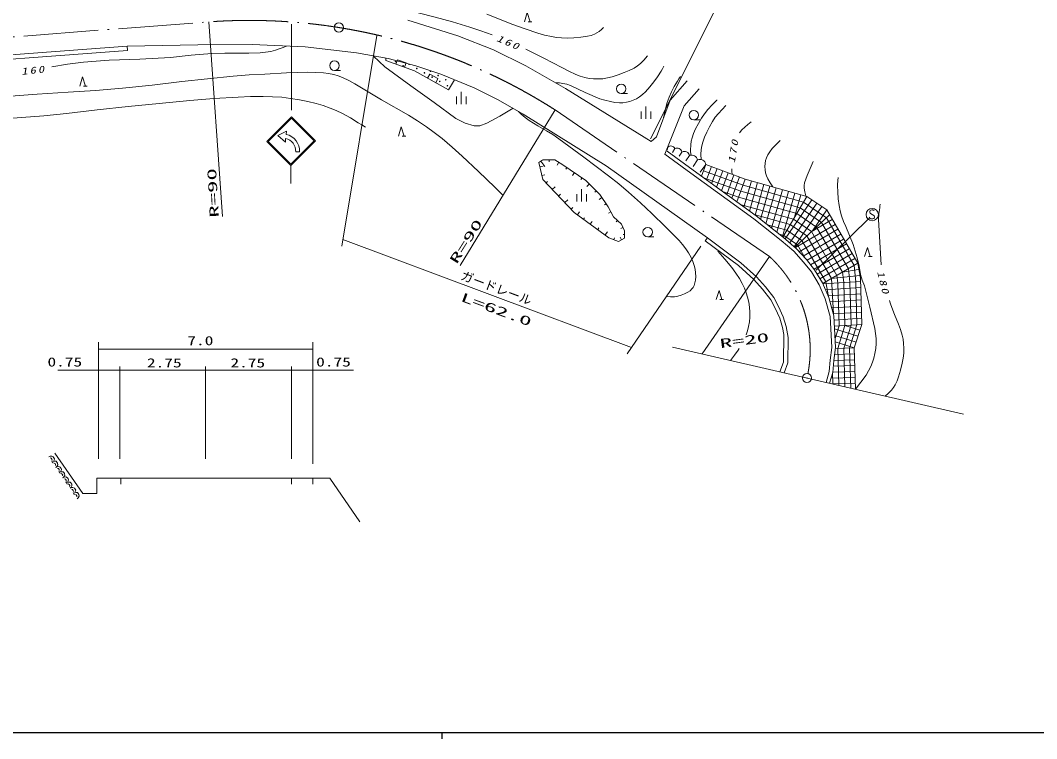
# Model space of a CAD drawing. Units: millimetres, scale not verified. Extents: x 47210 to 687210, y -1152 to 358848.
# Drawn here: x 207354 to 370921, y 182848 to 298492 of the extents above; entities that cross this region are included whole.
import ezdxf
from ezdxf.enums import TextEntityAlignment as Align

# ---------------------------------------------------------------- set-up
doc = ezdxf.new("R2010")
doc.units = ezdxf.units.MM
doc.header["$LTSCALE"] = 1000
doc.linetypes.add('DASHED', pattern=[7.5, 6, -1.5])
doc.linetypes.add('LONG_DASHED_DOTTED', pattern=[15.25, 12, -1.5, 0.25, -1.5])
for name, color, linetype, lineweight in [('M-TTL-BAND', 7, 'Continuous', 25), ('S-BGD', 7, 'Continuous', 13), ('S-BGD-CRST', 4, 'Continuous', 13), ('S-BGD-HTXT', 6, 'Continuous', 13), ('S-BMK', 2, 'LONG_DASHED_DOTTED', 13)]:
    doc.layers.add(name, color=color, linetype=linetype, lineweight=lineweight)
doc.styles.add('ＭＳ ゴシック', font='')
doc.styles.get('ＭＳ ゴシック').set_extended_font_data('MS Gothic')

# ---------------------------------------------------------------- blocks, each defined once
blk = doc.blocks.new('BUHIN1')
at = {"color": 7, "linetype": 'Continuous', "lineweight": 13}
blk.add_lwpolyline([(310, 645), (255, 705), (180, 740), (75, 760), (-80, 760), (-210, 725), (-320, 650), (-385, 540), (-390, 425), (-385, 350), (-345, 250), (-275, 195), (270, -120), (330, -210), (370, -335), (360, -455), (325, -550), (255, -640), (100, -685), (-130, -685), (-230, -670), (-325, -625), (-405, -550), (-475, -435)], dxfattribs=at)
blk.add_circle((0, 0), 995, dxfattribs=at)
blk = doc.blocks.new('BUHIN4')
at = {"color": 7, "linetype": 'Continuous', "lineweight": 13}
for p, q in [((-800, 205), (-800, -995)), ((0, 1000), (0, -1000)), ((800, 205), (800, -995))]:
    blk.add_line(p, q, dxfattribs=at)
blk = doc.blocks.new('BUHIN5')
at = {"color": 7, "linetype": 'Continuous', "lineweight": 13}
blk.add_line((0, -765), (995, -765), dxfattribs=at)
blk.add_circle((0, 0), 765, dxfattribs=at)
blk = doc.blocks.new('BUHIN6')
at = {"color": 7, "linetype": 'Continuous', "lineweight": 13}
blk.add_line((146, -746), (746, -746), dxfattribs=at)
blk.add_lwpolyline([(-458, -746), (0, 750), (458, -746)], dxfattribs=at)
blk = doc.blocks.new('BUHIN7')
at = {"color": 4, "linetype": 'Continuous', "lineweight": 13}
for points in [[(-571, 841), (-362, 940), (-96, 973), (153, 860), (276, 679), (344, 516), (285, 341), (189, 128), (426, 142), (622, 134), (730, 10), (844, -158), (881, -446), (740, -683), (571, -841)], [(-28, 313), (-51, 482), (-156, 637), (-316, 682)], [(138, -158), (69, -39), (9, 49), (-89, 185)], [(511, -544), (545, -386), (442, -234), (287, -143)]]:
    blk.add_lwpolyline(points, dxfattribs=at)
blk = doc.blocks.new('BUHIN2')
at = {"color": 2, "linetype": 'Continuous', "lineweight": 13}
for radius in [746, 22.5]:
    blk.add_circle((0, 0), radius, dxfattribs=at)

msp = doc.modelspace()

# ---------------------------------------------------------------- linework, layer by layer
at = {"layer": 'M-TTL-BAND'}
for p, q in [((47210, 183848), (586210, 183848)), ((275210, 183848), (275210, 182848))]:
    msp.add_line(p, q, dxfattribs=at)
at = {"layer": 'S-BGD'}
for p, q in [((250992, 297855), (250992, 284051)), ((277779, 295985), (269699, 298507)), ((224565, 294336), (235896, 294572)), ((235896, 294572), (244672, 294618)), ((244672, 294618), (253218, 294207)), ((283510, 293750), (277779, 295985)), ((193114, 291905), (210855, 293328)), ((210855, 293328), (224565, 294336)), ((224621, 293639), (210909, 292630)), ((224565, 294336), (224621, 293639)), ((253218, 294207), (261445, 293247)), ((261445, 293247), (266554, 292333)), ((288725, 291172), (283510, 293750)), ((210909, 292630), (193169, 291207)), ((266158, 292014), (266201, 292396)), ((270810, 290348), (266158, 292014)), ((266554, 292333), (270987, 291144)), ((295109, 287531), (288725, 291172)), ((276281, 287282), (270810, 290348)), ((270987, 291144), (275009, 289819)), ((275009, 289819), (280402, 287625)), ((277242, 288911), (276281, 287282)), ((314686, 288726), (311958, 285640)), ((280402, 287625), (284249, 285709)), ((308863, 278993), (295109, 287531)), ((314193, 284723), (316624, 287488)), ((284249, 285709), (288271, 283378)), ((311958, 285640), (309723, 279738)), ((311102, 276934), (314193, 284723)), ((288271, 283378), (301616, 275060)), ((250992, 282940), (247039, 278987)), ((247251, 278987), (250992, 282728)), ((254861, 279070), (250992, 282940)), ((250992, 282728), (254649, 279070)), ((250178, 280631), (248813, 279932)), ((248813, 279932), (250012, 278904)), ((250145, 280133), (250178, 280631)), ((309723, 279738), (308863, 278993)), ((247039, 278987), (250908, 275118)), ((250908, 275330), (247251, 278987)), ((250012, 278904), (250045, 279469)), ((250908, 275118), (254861, 279070)), ((254649, 279070), (250908, 275330)), ((311557, 278095), (311437, 277596)), ((252304, 277310), (251672, 277343)), ((315282, 273901), (311102, 276934)), ((311454, 277420), (315635, 274386)), ((312697, 277835), (312339, 277205)), ((313826, 277292), (313370, 276618)), ((315053, 276705), (314478, 275869)), ((250908, 275118), (250908, 272209)), ((290824, 275587), (291451, 276049)), ((291451, 272847), (290824, 275587)), ((290981, 274902), (291475, 275015)), ((291138, 275818), (291765, 274967)), ((291517, 276049), (293399, 276049)), ((292458, 276049), (292458, 275720)), ((293399, 276049), (294687, 275224)), ((294043, 275636), (293749, 275177)), ((294687, 275224), (298384, 272714)), ((295303, 274805), (295122, 274539)), ((301616, 275060), (317933, 263451)), ((316335, 276010), (315640, 274935)), ((317659, 275305), (316769, 274067)), ((316959, 273422), (317659, 275305)), ((317659, 275305), (324026, 272936)), ((317773, 272829), (318569, 274966)), ((291294, 273532), (291777, 273642)), ((296536, 273969), (296227, 273515)), ((325394, 266536), (315282, 273901)), ((325757, 267014), (315635, 274386)), ((317300, 274281), (323664, 271964)), ((317319, 273160), (323299, 270983)), ((318588, 272235), (319478, 274628)), ((319403, 271642), (320388, 274289)), ((320217, 271049), (321297, 273951)), ((321032, 270455), (322207, 273612)), ((321846, 269862), (323116, 273274)), ((296503, 267564), (291451, 272847)), ((291956, 272318), (292170, 272523)), ((292967, 271262), (293406, 271682)), ((297768, 273133), (297579, 272854)), ((298384, 272714), (300596, 270436)), ((298937, 272145), (298543, 271762)), ((322661, 269269), (324026, 272936)), ((323664, 271964), (333398, 269231)), ((323807, 268434), (325001, 272645)), ((324026, 272936), (333940, 270152)), ((324700, 267784), (325999, 272362)), ((325594, 267133), (326997, 272079)), ((326477, 266446), (327995, 271796)), ((293977, 270205), (294269, 270485)), ((300043, 271006), (299837, 270805)), ((300935, 269950), (300489, 269640)), ((300596, 270436), (301950, 268489)), ((320375, 270934), (322934, 270003)), ((322934, 270003), (332303, 267372)), ((323299, 270983), (332850, 268302)), ((327358, 265752), (328993, 271513)), ((328240, 265058), (329991, 271230)), ((329121, 264364), (330988, 270947)), ((330002, 263669), (331986, 270664)), ((330084, 263605), (333940, 270152)), ((331971, 266808), (332984, 270381)), ((333940, 270152), (337124, 267978)), ((294987, 269149), (295469, 269610)), ((295997, 268092), (296284, 268366)), ((301612, 268976), (301361, 268801)), ((301950, 268489), (302808, 266838)), ((323211, 268868), (331769, 266466)), ((330435, 263309), (334736, 269609)), ((331170, 262676), (335532, 269065)), ((331905, 262044), (336328, 268522)), ((332850, 268302), (336269, 265968)), ((333398, 269231), (337074, 266722)), ((298483, 266112), (296503, 267564)), ((296998, 267201), (297327, 267650)), ((297988, 266475), (298162, 266712)), ((302379, 267663), (302012, 267472)), ((302808, 266838), (304096, 265682)), ((325473, 267221), (331257, 265597)), ((325757, 267014), (330172, 263536)), ((332025, 261990), (337579, 267196)), ((332303, 267372), (335465, 265214)), ((334832, 264620), (337124, 267978)), ((337074, 266722), (341545, 259032)), ((337124, 267978), (342129, 259372)), ((302082, 263503), (298483, 266112)), ((299083, 265677), (299389, 266099)), ((300283, 264807), (300477, 265076)), ((303452, 266260), (303259, 266044)), ((304343, 265138), (303977, 264971)), ((304096, 265682), (304591, 264593)), ((329790, 263072), (325394, 266536)), ((327600, 265562), (330720, 264686)), ((331257, 265597), (333928, 263773)), ((331769, 266466), (334680, 264478)), ((332095, 261913), (338489, 265631)), ((334638, 264438), (338034, 266413)), ((343928, 266608), (335413, 258263)), ((335465, 265214), (339687, 257952)), ((336269, 265968), (340616, 258492)), ((301482, 263938), (301834, 264424)), ((303634, 262876), (302082, 263503)), ((302858, 263190), (302966, 263458)), ((304591, 263404), (303634, 262876)), ((304112, 263140), (303867, 263585)), ((304591, 263999), (304377, 263999)), ((304591, 264593), (304591, 263404)), ((317576, 262968), (317933, 263451)), ((317933, 263451), (323316, 259471)), ((329530, 264041), (330225, 263846)), ((330172, 263536), (332237, 261759)), ((330225, 263846), (332412, 262353)), ((330720, 264686), (333139, 263034)), ((332721, 261230), (338944, 264848)), ((333346, 260547), (339399, 264066)), ((333928, 263773), (337913, 256920)), ((334680, 264478), (338781, 257425)), ((322936, 259006), (317576, 262968)), ((331818, 261327), (329790, 263072)), ((332237, 261759), (333872, 259973)), ((333665, 260199), (332412, 262353)), ((333139, 263034), (337002, 256391)), ((333962, 259858), (339854, 263284)), ((334523, 259137), (340309, 262501)), ((335085, 258417), (340764, 261719)), ((333413, 259585), (331818, 261327)), ((335573, 257654), (341219, 260936)), ((336050, 256884), (341674, 260154)), ((325404, 256775), (322936, 259006)), ((323316, 259471), (325831, 257198)), ((334663, 257982), (333413, 259585)), ((333872, 259973), (335156, 258325)), ((336513, 256107), (342129, 259372)), ((340616, 258492), (340850, 256330)), ((341545, 259032), (341798, 256390)), ((342129, 259372), (342547, 256968)), ((325831, 257198), (327260, 255593)), ((335936, 255930), (334663, 257982)), ((335156, 258325), (336470, 256208)), ((337913, 256920), (342468, 257420)), ((337913, 256920), (338212, 251227)), ((338781, 257425), (338927, 256206)), ((339687, 257952), (342192, 258389)), ((339687, 257952), (339863, 256266)), ((342547, 256968), (342759, 249545)), ((326798, 255209), (325404, 256775)), ((328114, 253517), (326798, 255209)), ((327260, 255593), (328618, 253847)), ((336903, 253666), (335936, 255930)), ((336470, 256208), (337470, 253866)), ((336536, 256053), (342562, 256439)), ((336946, 255093), (342590, 255454)), ((337002, 256391), (337420, 253987)), ((338927, 256206), (339124, 249312)), ((339863, 256266), (340060, 249372)), ((340850, 256330), (341047, 249436)), ((341798, 256390), (341995, 249496)), ((328618, 253847), (329394, 252427)), ((337705, 250813), (336903, 253666)), ((337392, 254134), (342618, 254470)), ((338301, 250910), (337470, 253866)), ((328855, 252163), (328114, 253517)), ((329571, 250524), (328855, 252163)), ((329394, 252427), (330134, 250734)), ((337667, 253165), (342646, 253485)), ((337939, 252196), (342674, 252500)), ((330027, 249057), (329571, 250524)), ((330134, 250734), (330611, 249200)), ((337941, 245837), (337705, 250813)), ((338212, 251227), (342702, 251515)), ((338301, 250910), (338542, 245817)), ((338332, 250248), (342731, 250530)), ((330232, 247927), (330027, 249057)), ((330611, 249200), (330928, 247454)), ((338379, 249264), (342759, 249545)), ((338399, 248834), (342162, 247650)), ((339124, 249312), (338474, 247249)), ((340060, 249372), (338896, 245673)), ((341047, 249436), (339872, 245703)), ((340060, 249372), (342461, 248598)), ((341995, 249496), (340810, 245731)), ((342759, 249545), (341566, 245754)), ((330194, 243479), (330232, 247927)), ((330928, 247454), (330893, 243344)), ((338449, 247777), (341864, 246702)), ((337705, 243775), (337941, 245837)), ((338542, 245817), (338301, 243711)), ((338499, 246719), (341566, 245754)), ((338525, 245662), (341566, 245754)), ((338896, 245673), (339076, 239729)), ((339872, 245703), (340060, 239502)), ((340810, 245731), (341006, 239285)), ((341566, 245754), (341767, 239109)), ((337516, 241936), (337705, 243775)), ((338306, 243755), (341623, 243856)), ((338415, 244709), (341595, 244805)), ((329582, 241915), (330194, 243479)), ((330893, 243344), (330272, 241757)), ((338301, 243711), (338108, 241822)), ((338208, 242802), (341652, 242906)), ((337021, 240202), (337516, 241936)), ((338108, 241822), (337606, 240067)), ((341710, 241008), (337841, 240891)), ((338088, 241752), (338142, 239944)), ((338110, 241849), (341681, 241957)), ((338121, 239949), (341738, 240058))]:
    msp.add_line(p, q, dxfattribs=at)
at = {"layer": 'S-BGD', "linetype": 'DASHED'}
for p, q in [((264209, 292730), (266004, 291026)), ((266004, 291026), (270174, 287952)), ((270174, 287952), (273978, 285274)), ((273978, 285274), (277447, 282687)), ((282439, 281926), (284539, 283082)), ((284539, 283082), (286669, 284330)), ((277447, 282687), (278939, 281956)), ((278939, 281956), (280369, 281530)), ((280369, 281530), (281313, 281530)), ((281313, 281530), (282439, 281926))]:
    msp.add_line(p, q, dxfattribs=at)
at = {"layer": 'S-BGD'}
for points in [[(253327, 301307), (254503, 301545), (255685, 301724), (256697, 301811), (257713, 301838), (258983, 301802), (260254, 301705), (262199, 301480), (264142, 301195), (266386, 300800), (268618, 300346), (271361, 299700), (274098, 298993), (276892, 298223), (279684, 297391), (281483, 296811), (283275, 296181)], [(282444, 299509), (286618, 297829), (288613, 297100), (290638, 296423), (291736, 296115), (292848, 295866), (293658, 295733), (294467, 295661), (295449, 295638), (296451, 295675), (297546, 295771), (298640, 295928), (299198, 296060), (299735, 296250), (300140, 296456), (300522, 296719), (300862, 297013), (301186, 297349)], [(212411, 291012), (214959, 291414), (217522, 291757), (219582, 291943), (221658, 292069), (226578, 292258), (231496, 292507), (234837, 292865), (238189, 293163), (240260, 293217), (242338, 293211), (244147, 293206), (245970, 293261), (246826, 293345), (247668, 293488), (248435, 293687), (249187, 293944), (249678, 294141), (250166, 294354)], [(288727, 293852), (291624, 292392), (294507, 290873), (295627, 290285), (296769, 289753), (297468, 289489), (298197, 289279), (298895, 289145), (299615, 289070), (300350, 289054), (301082, 289098), (301840, 289215), (302596, 289393), (303572, 289698), (304545, 290066), (305344, 290411), (306119, 290812), (306654, 291152), (307151, 291538), (307634, 292001), (308083, 292518), (308195, 292659), (308304, 292802)], [(269190, 290928), (269443, 291634), (268031, 292140), (267778, 291434)], [(205094, 286218), (210069, 286583), (215059, 286907), (219437, 287218), (223808, 287589), (228569, 288076), (233334, 288623), (237474, 289089), (241629, 289496), (244177, 289697), (246727, 289839), (250183, 290012), (253637, 290124), (254887, 290104), (256147, 290022), (256971, 289918), (257782, 289754), (258507, 289539), (259216, 289266), (260223, 288794), (261213, 288263), (265493, 285712), (269821, 283197), (271276, 282304), (272705, 281355), (273979, 280427), (275218, 279449), (276860, 278058), (278463, 276620), (281101, 274154), (283694, 271647), (284379, 270976), (285064, 270305)], [(274200, 288449), (274567, 289103), (273258, 289836), (272891, 289182)], [(293534, 288430), (294105, 288418), (294670, 288347), (295284, 288195), (295898, 287980), (298253, 286897), (300609, 285879), (301444, 285616), (302311, 285407), (303026, 285285), (303756, 285221), (304327, 285226), (304894, 285292), (305441, 285423), (305973, 285612), (306502, 285865), (307010, 286176), (307510, 286563), (307976, 287000), (308670, 287773), (309318, 288584), (309918, 289417), (310467, 290285), (310708, 290699), (310941, 291118)], [(310860, 282810), (311139, 284049), (311476, 285273), (311780, 286129), (312145, 286974), (312596, 287853), (313099, 288700), (313334, 289069), (313575, 289435)], [(202541, 282475), (207527, 282826), (211152, 283131), (214783, 283496), (219742, 284056), (224710, 284618), (229674, 285127), (234652, 285599), (238515, 285901), (242399, 286144), (244417, 286221), (246435, 286238), (247923, 286198), (249418, 286096), (250836, 285932), (252258, 285707), (253616, 285436), (254971, 285103), (256096, 284769), (257209, 284376), (258203, 283961), (259181, 283488), (260468, 282779), (261737, 282011), (262307, 281653), (262884, 281287)], [(315278, 276761), (315234, 277605), (315251, 278451), (315327, 279019), (315464, 279578), (315715, 280296), (316024, 280998), (316482, 281896), (316989, 282759), (317465, 283457), (317989, 284117), (318708, 284899), (319474, 285644), (319481, 285651), (319489, 285658)], [(316908, 276109), (316881, 276898), (316914, 277690), (317013, 278296), (317174, 278903), (317465, 279706), (317814, 280492), (318254, 281365), (318748, 282211), (319203, 282875), (319706, 283503), (320285, 284138), (320900, 284757)], [(311332, 254027), (311972, 253985), (312616, 254004), (313153, 254088), (313681, 254233), (314238, 254449), (314787, 254728), (315131, 254960), (315439, 255240), (315642, 255504), (315796, 255803), (315933, 256225), (316016, 256678), (316058, 257260), (316039, 257843), (315960, 258436), (315821, 259019), (315589, 259682), (315299, 260329), (314905, 261037), (314459, 261715), (313941, 262400), (313370, 263055), (311208, 265236), (308994, 267382), (307145, 269121), (305258, 270814), (303655, 272166), (302015, 273471), (298029, 276460), (294011, 279425), (293032, 280096), (292020, 280718), (290619, 281513), (289252, 282360), (288580, 282857), (287947, 283400), (287729, 283604), (287508, 283819)], [(323075, 280383), (323478, 280863), (323936, 281313), (324441, 281739), (324986, 282147)], [(328480, 271690), (328042, 272313), (327650, 272975), (327444, 273445), (327293, 273942), (327202, 274445), (327171, 274964), (327200, 275439), (327290, 275911), (327445, 276373), (327661, 276823), (327988, 277343), (328375, 277842), (328999, 278522), (329662, 279159)], [(333749, 270260), (333595, 270871), (333502, 271489), (333507, 271918), (333573, 272343), (333746, 272938), (333985, 273536), (334487, 274657), (334976, 275765)], [(321898, 273714), (321868, 274141), (321841, 274578)], [(341767, 239109), (342638, 240224), (343462, 241379), (343882, 242060), (344253, 242779), (344521, 243435), (344732, 244114), (344901, 244868), (345013, 245644), (345069, 246456), (345065, 247276), (345000, 248072), (344874, 248862), (344065, 252308), (343198, 255734), (342855, 256640), (342573, 257563), (342335, 258913), (342038, 260259), (341731, 261345), (341363, 262422), (340805, 263863), (340190, 265283), (339820, 266126), (339503, 266998), (339288, 267820), (339131, 268657), (338990, 269762), (338908, 270878), (338893, 271874), (338939, 272868), (338952, 273037), (338968, 273215)], [(345890, 259153), (345657, 262783), (345485, 266424), (345541, 267357), (345659, 268297), (345705, 268583), (345755, 268879)], [(319601, 261353), (320759, 260035), (321874, 258674), (322513, 257807), (323102, 256906), (323531, 256147), (323906, 255363), (324184, 254647), (324407, 253903), (324580, 253113), (324695, 252300), (324750, 251497), (324744, 250694), (324680, 249945), (324557, 249206), (324371, 248480), (324154, 247847)], [(346544, 238009), (347081, 238469), (347575, 238972), (347891, 239374), (348163, 239820), (348454, 240445), (348696, 241110), (349026, 242192), (349297, 243288), (349439, 244094), (349523, 244913), (349549, 245696), (349515, 246474), (349428, 247154), (349281, 247824), (349009, 248709), (348675, 249589), (348036, 251120), (347453, 252675), (347337, 253025), (347225, 253375)], [(323057, 245681), (322884, 245398), (322307, 244572), (321995, 244156), (321670, 243738)]]:
    msp.add_lwpolyline(points, dxfattribs=at)
for centre in [(267725, 291840), (268959, 291148), (271155, 290728), (272388, 290037), (274585, 289617), (273622, 289346), (274856, 288654), (275818, 288925), (276090, 287963)]:
    msp.add_circle(centre, 49.8, dxfattribs=at)
for centre, radius, start, end in [((269921, 291420), 49.8, 169.86895, 340.26822), ((273351, 290308), 49.8, 121.25132, 21.64793), ((249517, 277416), 2788, 357.80914, 77.00156), ((249584, 277430), 2090, 357.60504, 77.27209), ((312029, 277537), 731, 23.9949, 130.2551), ((313058, 277140), 783, 11.19308, 117.45329), ((314220, 276538), 850, 11.32787, 117.58808), ((315433, 275877), 911, 8.39569, 114.6559), ((316732, 275161), 938, 8.82179, 115.082)]:
    msp.add_arc(centre, radius, start, end, dxfattribs=at)
at = {"layer": 'S-BGD-CRST'}
for p, q in [((219946, 246679), (219946, 227884)), ((219946, 245555), (254413, 245555)), ((254413, 246679), (254413, 227077)), ((213394, 242166), (219946, 242166)), ((223375, 242166), (219946, 242166)), ((223375, 242745), (223375, 227884)), ((223375, 242166), (237180, 242166)), ((237180, 242745), (237180, 227884)), ((237180, 242166), (250985, 242166)), ((250985, 242745), (250985, 227884)), ((254413, 242166), (250985, 242166)), ((254413, 242166), (260966, 242166)), ((212909, 228808), (217425, 222303)), ((219652, 224786), (257187, 224786)), ((219652, 224786), (219652, 222303)), ((219652, 224786), (257187, 224786)), ((223508, 224786), (223508, 223843)), ((250985, 224786), (250985, 223843)), ((254413, 224786), (254413, 223843)), ((257187, 224786), (262019, 217735)), ((217425, 222303), (219652, 222303))]:
    msp.add_line(p, q, dxfattribs=at)
at = {"layer": 'S-BGD-HTXT'}
for p, q in [((319360, 300505), (308787, 279431)), ((237688, 298245), (239886, 266915)), ((264717, 296031), (259084, 262155)), ((278140, 259005), (293438, 284056)), ((259261, 263217), (305736, 245840)), ((305033, 244811), (316876, 262140)), ((327921, 260469), (317086, 244793)), ((312309, 245893), (359141, 235108))]:
    msp.add_line(p, q, dxfattribs=at)
at = {"layer": 'S-BMK'}
for p, q in [((147106, 291306), (237688, 298245)), ((293438, 284056), (327921, 260469))]:
    msp.add_line(p, q, dxfattribs=at)
for centre, radius, start, end in [((244204, 207225), 91253, 57.34793, 94.09482), ((314050, 245480), 20422, 349.16901, 47.22025)]:
    msp.add_arc(centre, radius, start, end, dxfattribs=at)

# ---------------------------------------------------------------- block references
at = {"layer": 'S-BGD'}
for name, p in [('BUHIN6', (288944, 298978)), ('BUHIN5', (257910, 291193)), ('BUHIN6', (217377, 288651)), ('BUHIN5', (304055, 287465)), ('BUHIN4', (278324, 286006)), ('BUHIN4', (308046, 283613)), ('BUHIN5', (315742, 283233)), ('BUHIN6', (268668, 280591)), ('BUHIN4', (297691, 270304)), ('BUHIN1', (344453, 267215)), ('BUHIN5', (308322, 264395)), ('BUHIN6', (343687, 261196)), ('BUHIN6', (319800, 254269))]:
    msp.add_blockref(name, p, dxfattribs=at)
at = {"layer": 'S-BGD-CRST'}
for p in [(212494, 227366), (213636, 225684), (214778, 224002), (215920, 222320)]:
    msp.add_blockref('BUHIN7', p, dxfattribs=at)
at = {"layer": 'S-BMK'}
for p in [(258612, 297339), (333954, 240909)]:
    msp.add_blockref('BUHIN2', p, dxfattribs=at)

# ---------------------------------------------------------------- texts
at = {"layer": 'S-BGD', "char_height": 1100, "attachment_point": 7, "style": 'ＭＳ ゴシック'}
for s, insert, rotation in [('\\T1.33;\\W1.35;\\Q15;160', (283899, 295177), 336.9), ('\\T1.33;\\W1.35;\\Q15;160', (207561, 289687), 5.9), ('\\T1.33;\\W1.35;\\Q15;170', (322340, 275476), 80.4), ('\\T1.33;\\W1.35;\\Q15;180', (345225, 257991), 283.8)]:
    msp.add_mtext(s, dxfattribs=dict(at, insert=insert, rotation=rotation))
at = {"layer": 'S-BGD-CRST', "style": 'ＭＳ ゴシック', "width": 1.4}
for s, p in [('7.0', (234235, 245751)), ('0.75', (211721, 242320)), ('2.75', (227731, 242177)), ('2.75', (241168, 242177)), ('0.75', (254962, 242320))]:
    msp.add_text(s, height=1466, dxfattribs=at).set_placement(p, align=Align.BOTTOM_LEFT)
at = {"layer": 'S-BGD-HTXT', "style": 'ＭＳ ゴシック', "width": 2}
for s, rotation, p in [('R=90', 93.3, (239751, 266792)), ('R=90', 57.8, (277942, 258909)), ('L=62.0', 339.7, (277942, 252929)), ('R=20', 7.7, (320079, 245278))]:
    msp.add_text(s, height=1466, rotation=rotation, dxfattribs=at).set_placement(p, align=Align.BOTTOM_LEFT)
at = {"layer": 'S-BGD-HTXT', "style": 'ＭＳ ゴシック'}
msp.add_text('ガードレール', height=1466, rotation=339.4, dxfattribs=at).set_placement((277944, 256423), align=Align.BOTTOM_LEFT)

doc.saveas('drawing.dxf')
